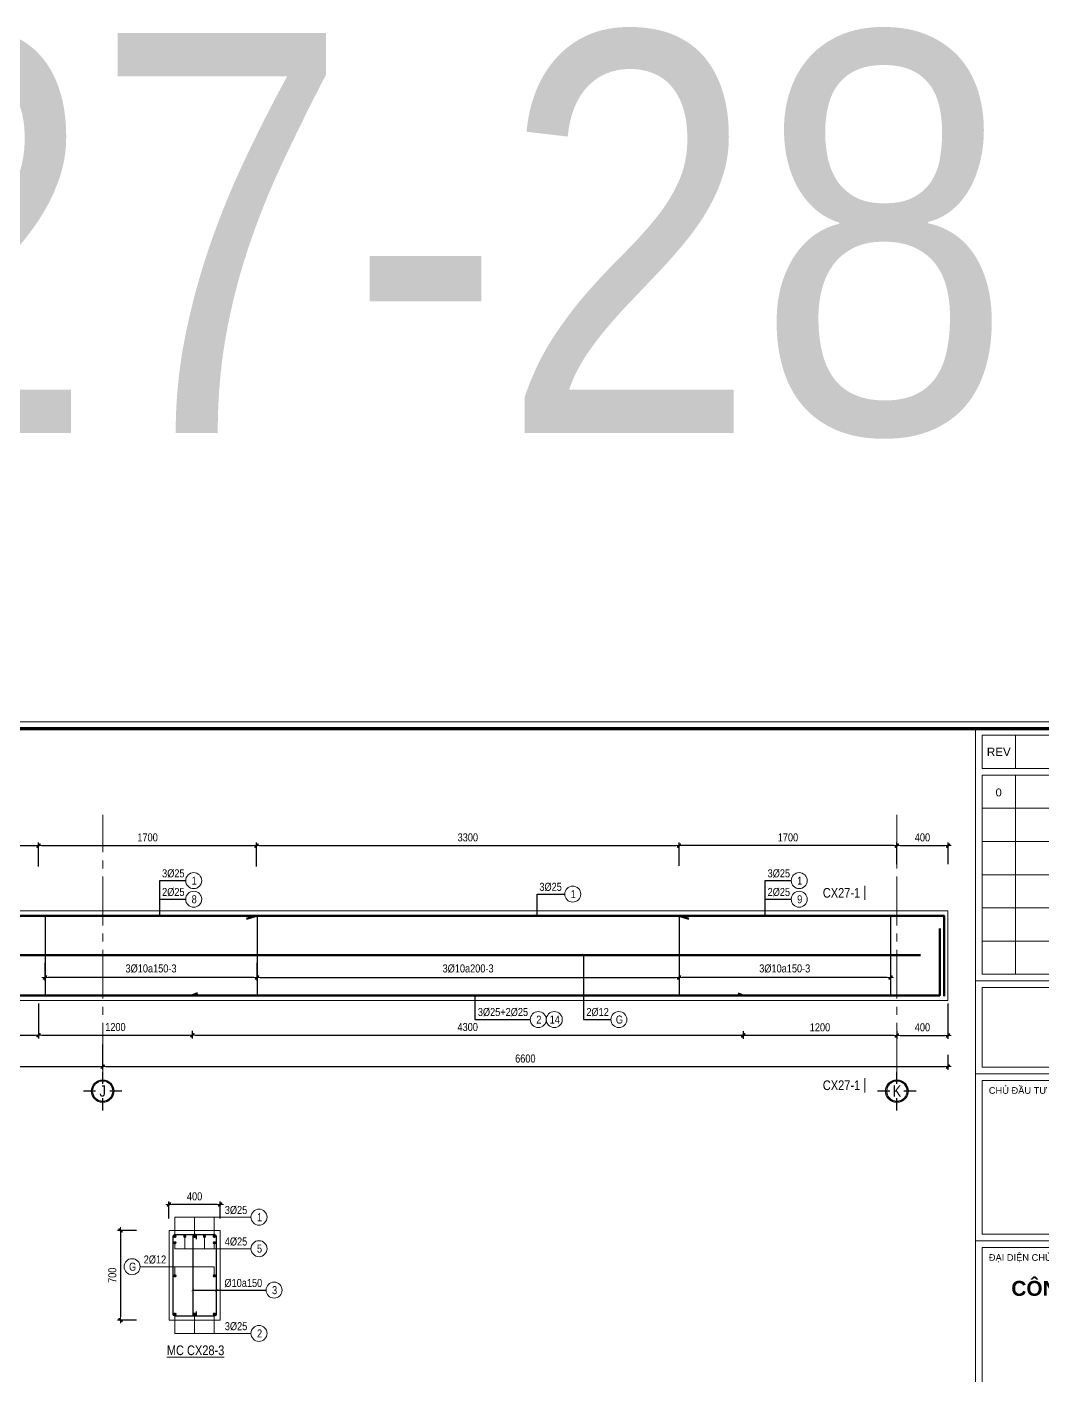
# Model space of a CAD drawing. Header units: millimetres. Extents: x 397144 to 8960116, y 345581 to 674207.
# Drawn here: x 4985861 to 4993785, y 612007 to 622534 of the extents above; entities that cross this region are included whole.
import ezdxf
from ezdxf.enums import TextEntityAlignment as Align

# ---------------------------------------------------------------- set-up
doc = ezdxf.new("R2010")
doc.units = ezdxf.units.MM
doc.header["$PDSIZE"] = -10
doc.linetypes.add('CENTER2', pattern=[28.575, 19.05, -3.175, 3.175, -3.175])
doc.linetypes.add('HIDDEN', pattern=[0.375, 0.25, -0.125])
doc.layers.get('0').update_dxf_attribs({"linetype": 'CONTINUOUS'})
doc.layers.get('Defpoints').update_dxf_attribs({"color": 12, "linetype": 'CONTINUOUS'})
for name, color, linetype, lineweight in [('2', 2, 'CONTINUOUS', 20), ('CDAI', 8, 'CONTINUOUS', 30), ('CTHEP', 2, 'CONTINUOUS', 50), ('DBAO', 3, 'CONTINUOUS', 20), ('DGIONG', 4, 'CONTINUOUS', 13), ('KTH', 150, 'CONTINUOUS', 5), ('Net khuat', 8, 'HIDDEN', 13), ('STICK', 1, 'CONTINUOUS', 9), ('TEXT', 7, 'CONTINUOUS', 15)]:
    doc.layers.add(name, color=color, linetype=linetype, lineweight=lineweight)
doc.layers.add('8', color=8, linetype='CONTINUOUS')
doc.styles.add('CHG_XX_Khung ten$0$A1 BORDER$0$ARIAL', font='arial.ttf')
doc.styles.add('CHG_XX_Khung ten$0$A1 BORDER$0$Title Block DD$0$ARIAL', font='arial.ttf')
doc.styles.add('CHG_XX_Khung ten$0$A1 BORDER$0$Title Block DD$0$Arial - Bold', font='arialbd.ttf', dxfattribs={"height": 2.5})
doc.styles.add('CHG_XX_Khung ten$0$arial', font='arial.ttf')
doc.styles.add('HELVECONDENSE', font='VHELVCN_0.TTF')
doc.styles.add('Star-HelCon', font='VHELVCN_0.TTF')
doc.styles.add('TTP-HelCon', font='VHELVCN_0.TTF')
doc.styles.add('VNI-HELVE-CONDENSE', font='VHELVCN_0.TTF')
doc.dimstyles.new('kc-25', dxfattribs={"dimtxt": 62.5, "dimasz": 20, "dimexe": 20, "dimexo": 50, "dimgap": 25, "dimtad": 3, "dimdec": 0, "dimzin": 0, "dimdsep": 46, "dimtxsty": 'VNI-HELVE-CONDENSE', "dimblk": 'DIM', "dimcen": 2.5, "dimclrd": 256, "dimclre": 154, "dimclrt": 7, "dimaunit": 1, "dimadec": 0, "dimazin": 0, "dimtfac": 1, "dimtdec": 0, "dimtix": 1, "dimtmove": 0, "dimatfit": 3, "dimldrblk": 'DOT', "dimfxl": 1, "dimtolj": 1, "dimtzin": 0, "dimarcsym": 0})
doc.dimstyles.new('TTP-25', dxfattribs={"dimscale": 25, "dimtxt": 2.5, "dimasz": 1, "dimexe": 1, "dimexo": 1, "dimgap": 0.09, "dimtad": 0, "dimdec": 4, "dimrnd": 5, "dimzin": 9, "dimdsep": 46, "dimtxsty": 'TTP-HelCon', "dimblk": 'Stick1', "dimcen": 0.09, "dimdle": 1.5, "dimclrd": 256, "dimclre": 256, "dimclrt": 7, "dimadec": 0, "dimazin": 0, "dimtfac": 1, "dimtdec": 4, "dimtmove": 0, "dimatfit": 3, "dimldrblk": '_ArchTick1', "dimfxl": 1, "dimtvp": 1, "dimtolj": 1, "dimtzin": 0, "dimarcsym": 0})

# ---------------------------------------------------------------- blocks, each defined once
blk = doc.blocks.new('CHG_XX_Khung ten')
for p, q in [((687, 577), (687, 17)), ((687, 501), (824, 501)), ((687, 473), (824, 473)), ((687, 422.69), (824, 422.69))]:
    blk.add_line(p, q)
at = {"linetype": 'Continuous'}
for p, q in [((699, 575), (699, 565)), ((699, 563), (699, 503))]:
    blk.add_line(p, q, dxfattribs=at)
blk.add_lwpolyline([(15, 579), (826, 579), (826, 15), (15, 15)], close=True)
at = {"color": 4, "linetype": 'Continuous', "const_width": 1}
blk.add_lwpolyline([(17, 577), (824, 577), (824, 17), (17, 17)], close=True, dxfattribs=at)
at = {"linetype": 'Continuous'}
for points in [[(822, 565), (689, 565), (689, 575), (822, 575)], [(822, 553), (689, 553), (689, 563), (822, 563)], [(822, 543), (689, 543), (689, 553), (822, 553)], [(822, 533), (689, 533), (689, 543), (822, 543)], [(822, 523), (689, 523), (689, 533), (822, 533)], [(822, 513), (689, 513), (689, 523), (822, 523)], [(822, 503), (689, 503), (689, 513), (822, 513)], [(689, 499), (822, 499), (822, 475), (689, 475)], [(689, 471), (822, 471), (822, 424.69), (689, 424.69)]]:
    blk.add_lwpolyline(points, close=True, dxfattribs=at)
for s, height, style, p in [('REV', 2.5, 'CHG_XX_Khung ten$0$A1 BORDER$0$ARIAL', (694, 570)), ('0', 2.39, 'CHG_XX_Khung ten$0$arial', (693.97, 557.78))]:
    blk.add_text(s, height=height, dxfattribs=dict(style=style)).set_placement(p, align=Align.MIDDLE_CENTER)
at = {"style": 'CHG_XX_Khung ten$0$A1 BORDER$0$Title Block DD$0$ARIAL'}
for s, p in [('CHỦ ĐẦU TƯ - CLIENT', (691, 468)), ('ĐẠI DIỆN CHỦ ĐẦU TƯ - ON BEHALF OF CLIENT ', (691, 417.69))]:
    blk.add_text(s, height=2, dxfattribs=at).set_placement(p, align=Align.MIDDLE_LEFT)
at = {"ltscale": 10, "insert": (755.91, 410.64), "char_height": 4.5, "width": 121.2929, "attachment_point": 2, "style": 'CHG_XX_Khung ten$0$A1 BORDER$0$Title Block DD$0$Arial - Bold', "bg_fill": 2}
blk.add_mtext('CÔNG TY CỔ PHẦN THIÊN PHÚC ĐIỀN', dxfattribs=at)
at = {"linetype": 'Continuous'}
blk.add_lwpolyline([(689, 420.69), (822, 420.69), (822, 370.62), (689, 370.62)], close=True, dxfattribs=at)
blk = doc.blocks.new('Stick1')
at = {"layer": 'STICK'}
h = blk.add_hatch(color=256, dxfattribs=at)
edge = h.paths.add_edge_path()
edge.add_line((0.3, 0.5), (-0.5, -0.3))
edge.add_arc((-0.4, -0.4), 0.141, 135, 315)
edge.add_line((-0.3, -0.5), (0.5, 0.3))
edge.add_arc((0.4, 0.4), 0.141, 315, 495)
blk.add_line((1, 0), (-1, 0), dxfattribs=at)
blk.add_lwpolyline([(0.3, 0.5), (-0.5, -0.3, 1), (-0.3, -0.5), (0.5, 0.3, 1), (0.3, 0.5, 1)], format="xyb", dxfattribs=at)
blk = doc.blocks.new('*D1477')
at = {"layer": 'Defpoints', "color": 0, "transparency": 16777216}
for p in [(4990952, 616141), (4990952, 615970), (4992652, 615970)]:
    blk.add_point(p, dxfattribs=at)
at = {"layer": 'KTH', "lineweight": -2, "transparency": 16777216}
for p, q in [((4990952, 615995), (4990952, 616166)), ((4992627, 616141), (4990977, 616141)), ((4992652, 615995), (4992652, 616166))]:
    blk.add_line(p, q, dxfattribs=at)
at = {"layer": 'KTH', "lineweight": -2, "transparency": 16777216, "xscale": 25, "yscale": 25, "zscale": 25, "rotation": 180}
blk.add_blockref('Stick1', (4990952, 616141), dxfattribs=at)
at = {"layer": 'KTH', "lineweight": -2, "transparency": 16777216, "xscale": 25, "yscale": 25, "zscale": 25}
blk.add_blockref('Stick1', (4992652, 616141), dxfattribs=at)
at = {"layer": 'KTH', "color": 7, "transparency": 16777216, "insert": (4991802, 616205), "char_height": 62.5, "attachment_point": 5, "style": 'TTP-HelCon'}
blk.add_mtext('\\A1;1700', dxfattribs=at)
blk = doc.blocks.new('_ArchTick1')
at = {"color": 0, "const_width": 3.81}
blk.add_lwpolyline([(-12.7, -12.7), (12.7, 12.7)], dxfattribs=at)
blk = doc.blocks.new('*D1478')
at = {"layer": 'Defpoints', "color": 0, "transparency": 16777216}
for p in [(4993052, 616141), (4992652, 615970), (4993052, 615970)]:
    blk.add_point(p, dxfattribs=at)
at = {"layer": 'KTH', "lineweight": -2, "transparency": 16777216}
for p, q in [((4992652, 615995), (4992652, 616166)), ((4992677, 616141), (4993027, 616141)), ((4993052, 615995), (4993052, 616166))]:
    blk.add_line(p, q, dxfattribs=at)
at = {"layer": 'KTH', "lineweight": -2, "transparency": 16777216, "xscale": 25, "yscale": 25, "zscale": 25, "rotation": 180}
blk.add_blockref('Stick1', (4992652, 616141), dxfattribs=at)
at = {"layer": 'KTH', "lineweight": -2, "transparency": 16777216, "xscale": 25, "yscale": 25, "zscale": 25}
blk.add_blockref('Stick1', (4993052, 616141), dxfattribs=at)
at = {"layer": 'KTH', "color": 7, "transparency": 16777216, "insert": (4992852, 616205), "char_height": 62.5, "attachment_point": 5, "style": 'TTP-HelCon'}
blk.add_mtext('\\A1;400', dxfattribs=at)
blk = doc.blocks.new('*D1479')
at = {"layer": 'Defpoints', "color": 0, "transparency": 16777216}
for p in [(4991452, 614718), (4992652, 614718), (4991452, 614658)]:
    blk.add_point(p, dxfattribs=at)
at = {"layer": 'KTH', "lineweight": -2, "transparency": 16777216}
for p, q in [((4991452, 614693), (4991452, 614633)), ((4992627, 614658), (4991477, 614658)), ((4992652, 614693), (4992652, 614633))]:
    blk.add_line(p, q, dxfattribs=at)
at = {"layer": 'KTH', "lineweight": -2, "transparency": 16777216, "xscale": 25, "yscale": 25, "zscale": 25, "rotation": 180}
blk.add_blockref('Stick1', (4991452, 614658), dxfattribs=at)
at = {"layer": 'KTH', "lineweight": -2, "transparency": 16777216, "xscale": 25, "yscale": 25, "zscale": 25}
blk.add_blockref('Stick1', (4992652, 614658), dxfattribs=at)
at = {"layer": 'KTH', "color": 7, "transparency": 16777216, "insert": (4992052, 614722), "char_height": 62.5, "attachment_point": 5, "style": 'TTP-HelCon'}
blk.add_mtext('\\A1;1200', dxfattribs=at)
blk = doc.blocks.new('*D1483')
at = {"layer": 'Defpoints', "color": 0, "transparency": 16777216}
for p in [(4985952, 616141), (4985352, 615988), (4985952, 615988)]:
    blk.add_point(p, dxfattribs=at)
at = {"layer": 'KTH', "lineweight": -2, "transparency": 16777216}
for p, q in [((4985352, 616013), (4985352, 616166)), ((4985377, 616141), (4985927, 616141)), ((4985952, 616013), (4985952, 616166))]:
    blk.add_line(p, q, dxfattribs=at)
at = {"layer": 'KTH', "lineweight": -2, "transparency": 16777216, "xscale": 25, "yscale": 25, "zscale": 25, "rotation": 180}
blk.add_blockref('Stick1', (4985352, 616141), dxfattribs=at)
at = {"layer": 'KTH', "lineweight": -2, "transparency": 16777216, "xscale": 25, "yscale": 25, "zscale": 25}
blk.add_blockref('Stick1', (4985952, 616141), dxfattribs=at)
at = {"layer": 'KTH', "color": 7, "transparency": 16777216, "insert": (4985652, 616205), "char_height": 62.5, "attachment_point": 5, "style": 'TTP-HelCon'}
blk.add_mtext('\\A1;600', dxfattribs=at)
blk = doc.blocks.new('dau truc')
blk.add_circle((0, 0), 180)
at = {"layer": '8'}
for p, q in [((0, 127), (0, 345)), ((-127, 0), (-345, 0)), ((345, 0), (127, 0)), ((0, -345), (0, -127))]:
    blk.add_line(p, q, dxfattribs=at)
blk.add_circle((0, 0), 200, dxfattribs=at)
at = {"layer": 'TEXT', "style": 'HELVECONDENSE'}
blk.add_attdef('A', text='', height=233, dxfattribs=at).set_placement((0, 0), align=Align.MIDDLE)
blk = doc.blocks.new('*D1486')
at = {"layer": 'Defpoints', "color": 0, "transparency": 16777216}
for p in [(4987653, 616141), (4985952, 615952), (4987653, 615952)]:
    blk.add_point(p, dxfattribs=at)
at = {"layer": 'KTH', "lineweight": -2, "transparency": 16777216}
for p, q in [((4985952, 615977), (4985952, 616166)), ((4985977, 616141), (4987628, 616141)), ((4987653, 615977), (4987653, 616166))]:
    blk.add_line(p, q, dxfattribs=at)
at = {"layer": 'KTH', "lineweight": -2, "transparency": 16777216, "xscale": 25, "yscale": 25, "zscale": 25, "rotation": 180}
blk.add_blockref('Stick1', (4985952, 616141), dxfattribs=at)
at = {"layer": 'KTH', "lineweight": -2, "transparency": 16777216, "xscale": 25, "yscale": 25, "zscale": 25}
blk.add_blockref('Stick1', (4987653, 616141), dxfattribs=at)
at = {"layer": 'KTH', "color": 7, "transparency": 16777216, "insert": (4986803, 616205), "char_height": 62.5, "attachment_point": 5, "style": 'TTP-HelCon'}
blk.add_mtext('\\A1;1700', dxfattribs=at)
blk = doc.blocks.new('*D1489')
at = {"layer": 'Defpoints', "color": 0, "transparency": 16777216}
for p in [(4990952, 616141), (4987653, 615952), (4990952, 615959)]:
    blk.add_point(p, dxfattribs=at)
at = {"layer": 'KTH', "lineweight": -2, "transparency": 16777216}
for p, q in [((4987653, 615977), (4987653, 616166)), ((4987678, 616141), (4990927, 616141)), ((4990952, 615984), (4990952, 616166))]:
    blk.add_line(p, q, dxfattribs=at)
at = {"layer": 'KTH', "lineweight": -2, "transparency": 16777216, "xscale": 25, "yscale": 25, "zscale": 25, "rotation": 180}
blk.add_blockref('Stick1', (4987653, 616141), dxfattribs=at)
at = {"layer": 'KTH', "lineweight": -2, "transparency": 16777216, "xscale": 25, "yscale": 25, "zscale": 25}
blk.add_blockref('Stick1', (4990952, 616141), dxfattribs=at)
at = {"layer": 'KTH', "color": 7, "transparency": 16777216, "insert": (4989303, 616205), "char_height": 62.5, "attachment_point": 5, "style": 'TTP-HelCon'}
blk.add_mtext('\\A1;3300', dxfattribs=at)
blk = doc.blocks.new('DIM')
h = blk.add_hatch(color=1)
h.paths.add_polyline_path([(0.49, 0.29, 1), (0.29, 0.49), (-0.19, 0), (0.19, 0)])
h.paths.add_polyline_path([(0.19, 0), (-0.19, 0), (-0.49, -0.29, 1), (-0.29, -0.49)])
at = {"color": 9}
for p, q in [((-0.19, 0), (-1.5, 0)), ((0.19, 0), (1.5, 0))]:
    blk.add_line(p, q, dxfattribs=at)
at = {"color": 1}
for p, q in [((-0.49, -0.29), (0.29, 0.49)), ((-0.29, -0.49), (0.49, 0.29)), ((-0.19, 0), (0.19, 0))]:
    blk.add_line(p, q, dxfattribs=at)
blk.add_arc((-0.39, -0.39), 0.138, 135, 315, dxfattribs=at)
blk = doc.blocks.new('*D1499')
at = {"layer": 'Defpoints', "color": 0, "transparency": 16777216}
for p in [(4986452, 614613), (4976952, 614511), (4986452, 614415)]:
    blk.add_point(p, dxfattribs=at)
at = {"layer": 'KTH', "lineweight": -2, "transparency": 16777216}
for p, q in [((4976952, 614486), (4976952, 614390)), ((4986452, 614588), (4986452, 614390)), ((4976977, 614415), (4986427, 614415))]:
    blk.add_line(p, q, dxfattribs=at)
at = {"layer": 'KTH', "lineweight": -2, "transparency": 16777216, "xscale": 25, "yscale": 25, "zscale": 25, "rotation": 180}
blk.add_blockref('Stick1', (4976952, 614415), dxfattribs=at)
at = {"layer": 'KTH', "lineweight": -2, "transparency": 16777216, "xscale": 25, "yscale": 25, "zscale": 25}
blk.add_blockref('Stick1', (4986452, 614415), dxfattribs=at)
at = {"layer": 'KTH', "color": 7, "transparency": 16777216, "insert": (4981702, 614478), "char_height": 62.5, "attachment_point": 5, "style": 'TTP-HelCon'}
blk.add_mtext('\\A1;9500', dxfattribs=at)
blk = doc.blocks.new('*D1500')
at = {"layer": 'Defpoints', "color": 0, "transparency": 16777216}
for p in [(4986452, 614613), (4993051, 614532), (4993051, 614415)]:
    blk.add_point(p, dxfattribs=at)
at = {"layer": 'KTH', "lineweight": -2, "transparency": 16777216}
for p, q in [((4986452, 614588), (4986452, 614390)), ((4993051, 614507), (4993051, 614390)), ((4986477, 614415), (4993026, 614415))]:
    blk.add_line(p, q, dxfattribs=at)
at = {"layer": 'KTH', "lineweight": -2, "transparency": 16777216, "xscale": 25, "yscale": 25, "zscale": 25, "rotation": 180}
blk.add_blockref('Stick1', (4986452, 614415), dxfattribs=at)
at = {"layer": 'KTH', "lineweight": -2, "transparency": 16777216, "xscale": 25, "yscale": 25, "zscale": 25}
blk.add_blockref('Stick1', (4993051, 614415), dxfattribs=at)
at = {"layer": 'KTH', "color": 7, "transparency": 16777216, "insert": (4989752, 614478), "char_height": 62.5, "attachment_point": 5, "style": 'TTP-HelCon'}
blk.add_mtext('\\A1;6600', dxfattribs=at)
blk = doc.blocks.new('*D1496')
at = {"layer": 'Defpoints', "color": 0, "transparency": 16777216}
for p in [(4985952, 614933), (4987152, 614720), (4987152, 614661)]:
    blk.add_point(p, dxfattribs=at)
at = {"layer": 'KTH', "lineweight": -2, "transparency": 16777216}
for p, q in [((4985952, 614908), (4985952, 614636)), ((4985977, 614661), (4987127, 614661)), ((4987152, 614695), (4987152, 614636))]:
    blk.add_line(p, q, dxfattribs=at)
at = {"layer": 'KTH', "lineweight": -2, "transparency": 16777216, "xscale": 25, "yscale": 25, "zscale": 25, "rotation": 180}
blk.add_blockref('Stick1', (4985952, 614661), dxfattribs=at)
at = {"layer": 'KTH', "lineweight": -2, "transparency": 16777216, "xscale": 25, "yscale": 25, "zscale": 25}
blk.add_blockref('Stick1', (4987152, 614661), dxfattribs=at)
at = {"layer": 'KTH', "color": 7, "transparency": 16777216, "insert": (4986552, 614724), "char_height": 62.5, "attachment_point": 5, "style": 'TTP-HelCon'}
blk.add_mtext('\\A1;1200', dxfattribs=at)
blk = doc.blocks.new('*D1497')
at = {"layer": 'Defpoints', "color": 0, "transparency": 16777216}
for p in [(4987152, 614720), (4991452, 614695), (4991452, 614661)]:
    blk.add_point(p, dxfattribs=at)
at = {"layer": 'KTH', "lineweight": -2, "transparency": 16777216}
for p, q in [((4987152, 614695), (4987152, 614636)), ((4987177, 614661), (4991427, 614661)), ((4991452, 614670), (4991452, 614636))]:
    blk.add_line(p, q, dxfattribs=at)
at = {"layer": 'KTH', "lineweight": -2, "transparency": 16777216, "xscale": 25, "yscale": 25, "zscale": 25, "rotation": 180}
blk.add_blockref('Stick1', (4987152, 614661), dxfattribs=at)
at = {"layer": 'KTH', "lineweight": -2, "transparency": 16777216, "xscale": 25, "yscale": 25, "zscale": 25}
blk.add_blockref('Stick1', (4991452, 614661), dxfattribs=at)
at = {"layer": 'KTH', "color": 7, "transparency": 16777216, "insert": (4989302, 614724), "char_height": 62.5, "attachment_point": 5, "style": 'TTP-HelCon'}
blk.add_mtext('\\A1;4300', dxfattribs=at)
blk = doc.blocks.new('*D1490')
at = {"layer": 'Defpoints', "color": 0, "transparency": 16777216}
for p in [(4986002, 615251), (4987657, 615169), (4986002, 615111)]:
    blk.add_point(p, dxfattribs=at)
at = {"layer": 'KTH', "lineweight": -2, "transparency": 16777216}
for p, q in [((4986002, 615226), (4986002, 615086)), ((4987657, 615144), (4987657, 615086)), ((4987632, 615111), (4986027, 615111))]:
    blk.add_line(p, q, dxfattribs=at)
at = {"layer": 'KTH', "lineweight": -2, "transparency": 16777216, "xscale": 25, "yscale": 25, "zscale": 25, "rotation": 180}
blk.add_blockref('Stick1', (4986002, 615111), dxfattribs=at)
at = {"layer": 'KTH', "lineweight": -2, "transparency": 16777216, "xscale": 25, "yscale": 25, "zscale": 25}
blk.add_blockref('Stick1', (4987657, 615111), dxfattribs=at)
at = {"layer": 'KTH', "color": 7, "transparency": 16777216, "insert": (4986830, 615181), "char_height": 62.5, "attachment_point": 5, "style": 'TTP-HelCon'}
blk.add_mtext('\\A1;3Þ10a150-3', dxfattribs=at)
blk = doc.blocks.new('*D1491')
at = {"layer": 'Defpoints', "color": 0, "transparency": 16777216}
for p in [(4990952, 615251), (4992602, 615169), (4990952, 615111)]:
    blk.add_point(p, dxfattribs=at)
at = {"layer": 'KTH', "lineweight": -2, "transparency": 16777216}
for p, q in [((4990952, 615226), (4990952, 615086)), ((4992602, 615144), (4992602, 615086)), ((4992577, 615111), (4990977, 615111))]:
    blk.add_line(p, q, dxfattribs=at)
at = {"layer": 'KTH', "lineweight": -2, "transparency": 16777216, "xscale": 25, "yscale": 25, "zscale": 25, "rotation": 180}
blk.add_blockref('Stick1', (4990952, 615111), dxfattribs=at)
at = {"layer": 'KTH', "lineweight": -2, "transparency": 16777216, "xscale": 25, "yscale": 25, "zscale": 25}
blk.add_blockref('Stick1', (4992602, 615111), dxfattribs=at)
at = {"layer": 'KTH', "color": 7, "transparency": 16777216, "insert": (4991777, 615181), "char_height": 62.5, "attachment_point": 5, "style": 'TTP-HelCon'}
blk.add_mtext('\\A1;3Þ10a150-3', dxfattribs=at)
blk = doc.blocks.new('*D1492')
at = {"layer": 'Defpoints', "color": 0, "transparency": 16777216}
for p in [(4987657, 615251), (4990952, 615226), (4990952, 615111)]:
    blk.add_point(p, dxfattribs=at)
at = {"layer": 'KTH', "lineweight": -2, "transparency": 16777216}
for p, q in [((4987657, 615226), (4987657, 615086)), ((4990952, 615201), (4990952, 615086)), ((4987682, 615111), (4990927, 615111))]:
    blk.add_line(p, q, dxfattribs=at)
at = {"layer": 'KTH', "lineweight": -2, "transparency": 16777216, "xscale": 25, "yscale": 25, "zscale": 25, "rotation": 180}
blk.add_blockref('Stick1', (4987657, 615111), dxfattribs=at)
at = {"layer": 'KTH', "lineweight": -2, "transparency": 16777216, "xscale": 25, "yscale": 25, "zscale": 25}
blk.add_blockref('Stick1', (4990952, 615111), dxfattribs=at)
at = {"layer": 'KTH', "color": 7, "transparency": 16777216, "insert": (4989305, 615181), "char_height": 62.5, "attachment_point": 5, "style": 'TTP-HelCon'}
blk.add_mtext('\\A1;3Þ10a200-3', dxfattribs=at)
blk = doc.blocks.new('*D1498')
at = {"layer": 'Defpoints', "color": 0, "transparency": 16777216}
for p in [(4993051, 614933), (4992652, 614718), (4993051, 614658)]:
    blk.add_point(p, dxfattribs=at)
at = {"layer": 'KTH', "lineweight": -2, "transparency": 16777216}
for p, q in [((4993051, 614908), (4993051, 614633)), ((4992652, 614693), (4992652, 614633)), ((4992677, 614658), (4993026, 614658))]:
    blk.add_line(p, q, dxfattribs=at)
at = {"layer": 'KTH', "lineweight": -2, "transparency": 16777216, "xscale": 25, "yscale": 25, "zscale": 25, "rotation": 180}
blk.add_blockref('Stick1', (4992652, 614658), dxfattribs=at)
at = {"layer": 'KTH', "lineweight": -2, "transparency": 16777216, "xscale": 25, "yscale": 25, "zscale": 25}
blk.add_blockref('Stick1', (4993051, 614658), dxfattribs=at)
at = {"layer": 'KTH', "color": 7, "transparency": 16777216, "insert": (4992852, 614722), "char_height": 62.5, "attachment_point": 5, "style": 'TTP-HelCon'}
blk.add_mtext('\\A1;400', dxfattribs=at)
blk = doc.blocks.new('MC')
at = {"layer": 'CTHEP', "const_width": 10}
blk.add_lwpolyline([(0, 150), (0, 0)], dxfattribs=at)
at = {"layer": 'TEXT', "style": 'TTP-HelCon'}
blk.add_attdef('A', text='', height=100, dxfattribs=at).set_placement((-50, 26), align=Align.RIGHT)
blk = doc.blocks.new('*D1501')
at = {"layer": 'Defpoints', "color": 0, "transparency": 16777216}
for p in [(4985352, 614935), (4985952, 614908), (4985952, 614661)]:
    blk.add_point(p, dxfattribs=at)
at = {"layer": 'KTH', "lineweight": -2, "transparency": 16777216}
for p, q in [((4985352, 614910), (4985352, 614636)), ((4985952, 614883), (4985952, 614636)), ((4985377, 614661), (4985927, 614661))]:
    blk.add_line(p, q, dxfattribs=at)
at = {"layer": 'KTH', "lineweight": -2, "transparency": 16777216, "xscale": 25, "yscale": 25, "zscale": 25, "rotation": 180}
blk.add_blockref('Stick1', (4985352, 614661), dxfattribs=at)
at = {"layer": 'KTH', "lineweight": -2, "transparency": 16777216, "xscale": 25, "yscale": 25, "zscale": 25}
blk.add_blockref('Stick1', (4985952, 614661), dxfattribs=at)
at = {"layer": 'KTH', "color": 7, "transparency": 16777216, "insert": (4985652, 614724), "char_height": 62.5, "attachment_point": 5, "style": 'TTP-HelCon'}
blk.add_mtext('\\A1;600', dxfattribs=at)
blk = doc.blocks.new('*D1506')
at = {"layer": 'Defpoints', "color": 0, "ltscale": 500, "transparency": 16777216}
for p in [(4986970, 613338), (4986970, 613205), (4987370, 613205)]:
    blk.add_point(p, dxfattribs=at)
at = {"layer": 'KTH', "lineweight": -2, "ltscale": 500, "transparency": 16777216}
for p, q in [((4986970, 613230), (4986970, 613363)), ((4987345, 613338), (4986995, 613338)), ((4987370, 613230), (4987370, 613363))]:
    blk.add_line(p, q, dxfattribs=at)
at = {"layer": 'KTH', "lineweight": -2, "ltscale": 500, "transparency": 16777216, "xscale": 25, "yscale": 25, "zscale": 25, "rotation": 180}
blk.add_blockref('Stick1', (4986970, 613338), dxfattribs=at)
at = {"layer": 'KTH', "lineweight": -2, "ltscale": 500, "transparency": 16777216, "xscale": 25, "yscale": 25, "zscale": 25}
blk.add_blockref('Stick1', (4987370, 613338), dxfattribs=at)
at = {"layer": 'KTH', "color": 7, "ltscale": 500, "transparency": 16777216, "insert": (4987170, 613402), "char_height": 62.5, "attachment_point": 5, "style": 'TTP-HelCon'}
blk.add_mtext('\\A1;400', dxfattribs=at)
blk = doc.blocks.new('*D1507')
at = {"layer": 'Defpoints', "color": 0, "ltscale": 500, "transparency": 16777216}
for p in [(4986742, 613136), (4986592, 612436), (4986742, 612436)]:
    blk.add_point(p, dxfattribs=at)
at = {"layer": 'KTH', "lineweight": -2, "ltscale": 500, "transparency": 16777216}
for p, q in [((4986717, 613136), (4986567, 613136)), ((4986592, 613111), (4986592, 612461)), ((4986717, 612436), (4986567, 612436))]:
    blk.add_line(p, q, dxfattribs=at)
at = {"layer": 'KTH', "lineweight": -2, "ltscale": 500, "transparency": 16777216, "xscale": 25, "yscale": 25, "zscale": 25}
for p, rotation in [((4986592, 613136), 90), ((4986592, 612436), 270)]:
    blk.add_blockref('Stick1', p, dxfattribs=dict(at, rotation=rotation))
at = {"layer": 'KTH', "color": 7, "ltscale": 500, "transparency": 16777216, "insert": (4986528, 612786), "char_height": 62.5, "attachment_point": 5, "rotation": 90, "style": 'TTP-HelCon'}
blk.add_mtext('\\A1;700', dxfattribs=at)

msp = doc.modelspace()

# ---------------------------------------------------------------- block references
at = {"layer": 'KTH', "ltscale": 0.8, "xscale": 25.92478421702978, "yscale": 25.92478421702978, "zscale": 25.92478421702978}
msp.add_blockref('CHG_XX_Khung ten', (4975456.08674, 602096.26671), dxfattribs=at)

# ---------------------------------------------------------------- texts
at = {"layer": 'TEXT', "color": 1, "style": 'TTP-HelCon'}
msp.add_text('23 27-28', height=3125, dxfattribs=at).set_placement((4979417.60906, 619362.62651))

# ---------------------------------------------------------------- next in the draw order: linework, layer by layer
at = {"layer": 'CDAI', "ltscale": 52.5}
for p, q in [((4986002.4527, 615597.6969), (4986002.4527, 614971.68076)), ((4987657.4527, 615597.62859), (4987657.4527, 614971.65759)), ((4990952.4553, 615597.58642), (4990952.4553, 614967.58642)), ((4990952.4553, 615597.58642), (4990952.4553, 614967.58642)), ((4992602.4553, 615597.58642), (4992602.4553, 614967.58642)), ((4992602.4553, 615597.58642), (4992602.4553, 614967.58642))]:
    msp.add_line(p, q, dxfattribs=at)
at = {"layer": 'CDAI'}
msp.add_lwpolyline([(4987020.3327, 613104.63753), (4987320.3327, 613104.63753, -0.4142135624), (4987339.0827, 613085.88753), (4987339.0827, 612485.88753, -0.4142135624), (4987320.3327, 612467.13753), (4987020.3327, 612467.13753, -0.4142135624), (4987001.5827, 612485.88753), (4987001.5827, 613085.88753, -0.4142135624)], format="xyb", close=True, dxfattribs=at)
msp.add_lwpolyline([(4987185.3327, 613067.71754), (4987185.3327, 613089.63753, 0.4142135624), (4987170.3327, 613104.63753), (4987170.3327, 613104.63753, 0.4142135624), (4987155.3327, 613089.63753), (4987155.3327, 612482.13753, 0.4142135624), (4987170.3327, 612467.13753), (4987170.3327, 612467.13753, 0.4142135624), (4987185.3327, 612482.13753), (4987185.3327, 612504.05752)], format="xyb", dxfattribs=at)
at = {"layer": 'CTHEP'}
for p, q in [((4987576.45669, 615568.62476), (4987651.45669, 615593.62476)), ((4991027.4553, 615568.58642), (4990952.4553, 615593.58642)), ((4976952.4553, 615284.66038), (4992837.87371, 615284.6407)), ((4987152.45669, 614973.74032), (4987191.95569, 614989.43219)), ((4991452.4553, 614971.64738), (4991412.95631, 614987.33926))]:
    msp.add_line(p, q, dxfattribs=at)
for points in [[(4993021.2385, 614965.44119), (4993021.2385, 615593.6284), (4976632.45531, 615593.69314), (4976632.45531, 614967.43066)], [(4976662.8241, 614971.70399), (4992987.16308, 614971.62861), (4992987.16308, 615494.50413)]]:
    msp.add_lwpolyline(points, dxfattribs=at)
at = {"layer": 'CTHEP', "const_width": 12.5}
for points in [[(4987010.3327, 613089.63753, 1), (4987022.8327, 613089.63753, 1)], [(4987010.3327, 613039.63753, 1), (4987022.8327, 613039.63753, 1)], [(4987087.2077, 613089.63753, 1), (4987099.7077, 613089.63753, 1)], [(4987164.0827, 613089.63753, 1), (4987176.5827, 613089.63753, 1)], [(4987253.4577, 613089.63753, -1), (4987240.9577, 613089.63753, -1)], [(4987317.8327, 613089.63753, 1), (4987330.3327, 613089.63753, 1)], [(4987317.8327, 613039.63753, 1), (4987330.3327, 613039.63753, 1)], [(4987022.8327, 612781.48058, -1), (4987010.3327, 612781.48058, -1)], [(4987330.3327, 612781.48058, -1), (4987317.8327, 612781.48058, -1)], [(4987010.3327, 612482.13753, 1), (4987022.8327, 612482.13753, 1)], [(4987164.0827, 612482.13753, 1), (4987176.5827, 612482.13753, 1)], [(4987317.8327, 612482.13753, 1), (4987330.3327, 612482.13753, 1)]]:
    msp.add_lwpolyline(points, format="xyb", close=True, dxfattribs=at)
at = {"layer": 'DBAO'}
msp.add_lwpolyline([(4985352.4553, 614932.59415), (4993051.2385, 614932.58601), (4993051.2385, 615632.58271), (4976602.45531, 615632.60555), (4976602.45531, 614932.60443), (4985352.4553, 614932.59415)], dxfattribs=at)
at = {"layer": 'DBAO', "flags": 128}
for points in [[(4986970.3327, 613135.88753), (4987370.3327, 613135.88753)], [(4987370.3327, 613135.88753), (4987370.3327, 612435.88753), (4986970.3327, 612435.88753), (4986970.3327, 613135.88753)]]:
    msp.add_lwpolyline(points, dxfattribs=at)
at = {"layer": 'DGIONG'}
for p, q in [((4987016.5827, 613089.63753), (4987016.5827, 613239.63753)), ((4987016.5827, 613239.63753), (4987610.3327, 613239.63753)), ((4987170.3327, 613089.63753), (4987170.3327, 613239.63753)), ((4987324.0827, 613089.63753), (4987324.0827, 613239.63753)), ((4987016.5827, 613039.63753), (4987016.5827, 612993.59303)), ((4987093.4577, 613089.63753), (4987093.4577, 612993.59303)), ((4987247.2077, 613089.63753), (4987247.2077, 612993.59303)), ((4987324.0827, 613039.63753), (4987324.0827, 612993.59303)), ((4987016.5827, 612993.59303), (4987610.3327, 612993.59303)), ((4987324.0827, 612852.86237), (4986744.53518, 612852.86237)), ((4987016.5827, 612781.48058), (4987016.5827, 612852.86237)), ((4987324.0827, 612781.48058), (4987324.0827, 612852.86237)), ((4987016.5827, 612332.13753), (4987016.5827, 612482.13753)), ((4987170.3327, 612332.13753), (4987170.3327, 612482.13753)), ((4987324.0827, 612332.13753), (4987324.0827, 612482.13753)), ((4987016.5827, 612332.13753), (4987610.3327, 612332.13753))]:
    msp.add_line(p, q, dxfattribs=at)
for centre in [(4987162.90173, 615867.50512), (4991889.7225, 615867.50512), (4987162.90173, 615722.20612), (4990121.77703, 615762.21306), (4991889.7225, 615722.20612), (4989853.22546, 614782.75263), (4989978.22546, 614782.75263), (4990482.2213, 614782.70799), (4987672.8327, 613239.63753), (4987672.8327, 612993.59303), (4986682.03518, 612852.86237), (4987790.42061, 612669.70187), (4987672.8327, 612332.13753)]:
    msp.add_circle(centre, 62.5, dxfattribs=at)
at = {"layer": 'Net khuat', "linetype": 'CENTER2', "ltscale": 20}
for p, q in [((4986452.4553, 614375.20695), (4986452.4553, 616380.54959)), ((4992652.4553, 614375.20695), (4992652.4553, 616380.54959))]:
    msp.add_line(p, q, dxfattribs=at)

# ---------------------------------------------------------------- next in the draw order: block references
at = {"xscale": 0.75, "yscale": 0.75, "zscale": 0.75}
for p in [(4992402.96374, 615715.58058), (4992402.96374, 614212.88197)]:
    msp.add_blockref('MC', p, dxfattribs=at).add_auto_attribs({'A': 'CX27-1'})
at = {"layer": '2', "ltscale": 300}
ref = msp.add_blockref('dau truc', (4986452.4553, 614224.34241), dxfattribs=dict(at, xscale=0.4367131292819977, yscale=0.4367131292819977, zscale=0.4367131292819977))
ref.add_attrib('A', 'J', dxfattribs={"layer": 'TEXT', "height": 87.5, "style": 'HELVECONDENSE'}).set_placement((4986452.4553, 614224.34241), align=Align.MIDDLE)
ref = msp.add_blockref('dau truc', (4992652.4553, 614224.34241), dxfattribs=dict(at, xscale=0.4367131292819977, yscale=0.4367131292819977, zscale=0.4367131292819977))
ref.add_attrib('A', 'K', dxfattribs={"layer": 'TEXT', "height": 87.5, "style": 'HELVECONDENSE'}).set_placement((4992652.4553, 614224.34241), align=Align.MIDDLE)

# ---------------------------------------------------------------- next in the draw order: texts
at = {"layer": 'TEXT', "style": 'TTP-HelCon'}
for s, p in [('3Þ25', (4986916.39168, 615893.35806)), ('3Þ25', (4991643.21245, 615893.35806)), ('2Þ25', (4986916.39168, 615748.05906)), ('3Þ25', (4989861.65314, 615788.066, 0)), ('2Þ25', (4991643.21245, 615748.05906)), ('3Þ25+2Þ25', (4989381.14834, 614810.64968, 0)), ('2Þ12', (4990228.41343, 614810.60505, 0)), ('3Þ25', (4987405.79103, 613264.63753)), ('4Þ25', (4987405.79103, 613018.59303)), ('2Þ12', (4986772.82685, 612877.86237)), ('Þ10a150', (4987403.01691, 612694.70187)), ('3Þ25', (4987406.05638, 612357.13753))]:
    msp.add_text(s, height=62.5, dxfattribs=at).set_placement(p)
at = {"layer": 'TEXT', "style": 'Star-HelCon'}
for s, p in [('1', (4987167.0684, 615867.50512)), ('1', (4991893.88916, 615867.50512)), ('8', (4987167.0684, 615722.20612)), ('1', (4990125.9437, 615762.21306)), ('9', (4991893.88916, 615722.20612)), ('2', (4989857.39213, 614782.75263)), ('14', (4989982.39213, 614782.75263)), ('G', (4990486.38796, 614782.70799)), ('1', (4987676.99937, 613239.63753)), ('5', (4987676.99937, 612993.59303)), ('G', (4986686.20185, 612852.86237)), ('3', (4987794.58728, 612669.70187)), ('2', (4987676.99937, 612332.13753))]:
    msp.add_text(s, height=62.5, dxfattribs=at).set_placement(p, align=Align.MIDDLE)
at = {"layer": 'TEXT', "style": 'TTP-HelCon'}
msp.add_text('%%UMC CX28-3', height=75, dxfattribs=at).set_placement((4987177.78072, 612162.59399), align=Align.CENTER)

# ---------------------------------------------------------------- next in the draw order: dimensions: what is measured, and where the dimension line sits
at = {"layer": 'KTH'}
for base, p1, p2, picture, middle in [((4985952.4527, 616141.00218), (4985352.4553, 615987.90545), (4985952.4527, 615987.90545), '*D1483', (4985652.454, 616204.83551)), ((4987653.4527, 616141.00218), (4985952.4527, 615951.99834), (4987653.4527, 615951.99834), '*D1486', (4986802.9527, 616204.83551)), ((4990952.4553, 616141.00218), (4987653.4527, 615951.99834), (4990952.4553, 615958.5876), '*D1489', (4989302.954, 616204.83551)), ((4985952.4553, 614660.60779), (4985352.4553, 614934.79366), (4985952.4553, 614907.59339), '*D1501', (4985652.4553, 614724.44113)), ((4993051.2385, 614658.43889), (4992652.4553, 614718.39007), (4993051.2385, 614932.58601), '*D1498', (4992851.8469, 614722.27223)), ((4991452.4553, 614658.43889), (4992652.4553, 614718.39007), (4991452.4553, 614718.39007), '*D1479', (4992052.4553, 614722.27223)), ((4986452.4553, 614414.64367), (4976952.4553, 614511.49485), (4986452.4553, 614612.62668), '*D1499', (4981702.4553, 614478.477)), ((4993051.2385, 614414.64367), (4986452.4553, 614612.62668), (4993051.2385, 614532.0557), '*D1500', (4989751.8469, 614478.477))]:
    dim = msp.add_linear_dim(base=base, p1=p1, p2=p2, angle=180, dimstyle='TTP-25', override={"dimtmove": 1}, dxfattribs=at)
    dim.commit()
    dim.dimension.update_dxf_attribs({"geometry": picture, "text_midpoint": middle})
for base, p1, p2, picture, middle in [((4990952.4553, 616141.00218), (4992652.4553, 615969.60901), (4990952.4553, 615969.60901), '*D1477', (4991802.4553, 616204.83551)), ((4993052.16953, 616141.00218), (4992652.4553, 615969.60901), (4993052.16953, 615969.60901), '*D1478', (4992852.31241, 616204.83551)), ((4987152.45669, 614660.53183), (4985952.4553, 614932.59339), (4987152.45669, 614720.48301), '*D1496', (4986552.456, 614724.36516)), ((4991452.4553, 614660.53183), (4987152.45669, 614720.48301), (4991452.4553, 614695.48301), '*D1497', (4989302.456, 614724.36516))]:
    dim = msp.add_linear_dim(base=base, p1=p1, p2=p2, dimstyle='TTP-25', override={"dimtmove": 1}, dxfattribs=at)
    dim.commit()
    dim.dimension.update_dxf_attribs({"geometry": picture, "text_midpoint": middle})
for base, p1, p2, picture, middle in [((4986002.44585, 615111.12454), (4987657.44585, 615168.59789), (4986002.44585, 615251.06942), '*D1490', (4986829.94585, 615181.04121)), ((4990952.44845, 615111.12454), (4992602.44845, 615168.59789), (4990952.44845, 615251.06942), '*D1491', (4991777.44845, 615181.04121))]:
    dim = msp.add_linear_dim(base=base, p1=p1, p2=p2, angle=180, text='3Þ10a150-3', dimstyle='TTP-25', override={"dimtmove": 1}, dxfattribs=at)
    dim.commit()
    dim.dimension.update_dxf_attribs({"geometry": picture, "text_midpoint": middle})
dim = msp.add_linear_dim(base=(4990952.44845, 615111.04918), p1=(4987657.44585, 615251.13772), p2=(4990952.44845, 615226.06942), text='3Þ10a200-3', dimstyle='TTP-25', override={"dimtmove": 1}, dxfattribs=at)
dim.commit()
dim.dimension.update_dxf_attribs({"geometry": '*D1492', "text_midpoint": (4989304.94715, 615180.96585)})
at = {"layer": 'KTH', "ltscale": 500}
dim = msp.add_linear_dim(base=(4986970.3327, 613338.13753), p1=(4987370.3327, 613204.89948), p2=(4986970.3327, 613204.89948), dimstyle='TTP-25', override={"dimtxsty": 'TTP-HelCon'}, dxfattribs=at)
dim.commit()
dim.dimension.update_dxf_attribs({"geometry": '*D1506', "text_midpoint": (4987170.3327, 613401.97086)})
dim = msp.add_linear_dim(base=(4986592.12569, 612435.88753), p1=(4986741.9585, 613135.88753), p2=(4986741.9585, 612435.88753), angle=90, dimstyle='TTP-25', override={"dimtxsty": 'TTP-HelCon'}, dxfattribs=at)
dim.commit()
dim.dimension.update_dxf_attribs({"geometry": '*D1507', "text_midpoint": (4986528.29236, 612785.88753)})

# ---------------------------------------------------------------- next in the draw order: leaders
at = {"layer": 'DGIONG'}
for points in [[(4986897.87991, 615593.69701), (4986897.87965, 615867.50512), (4987100.40173, 615867.50512)], [(4991624.70068, 615593.69701), (4991624.70041, 615867.50512), (4991827.2225, 615867.50512)], [(4989843.14137, 615593.70395), (4989843.14111, 615762.21306), (4990059.27703, 615762.21306)], [(4986897.87991, 615593.69701), (4986897.8793, 615722.20612), (4987100.40138, 615722.20612)], [(4991624.70068, 615593.69701), (4991624.70006, 615722.20612), (4991827.22215, 615722.20612)], [(4990205.40325, 615286.75256), (4990205.4014, 614782.70799), (4990419.7213, 614782.70799)], [(4989358.13657, 614969.79689), (4989358.1363, 614782.75263), (4989790.72546, 614782.75263)], [(4987155.3327, 612669.70187), (4987557.29472, 612669.70187)], [(4987339.0827, 612669.70187), (4987727.92061, 612669.70187)]]:
    msp.add_leader(points, dimstyle='kc-25', override={"dimtad": 0, "dimldrblk": 'ArchTick', "dimfxl": 100, "dimarcsym": 1}, dxfattribs=at)

doc.saveas('drawing.dxf')
